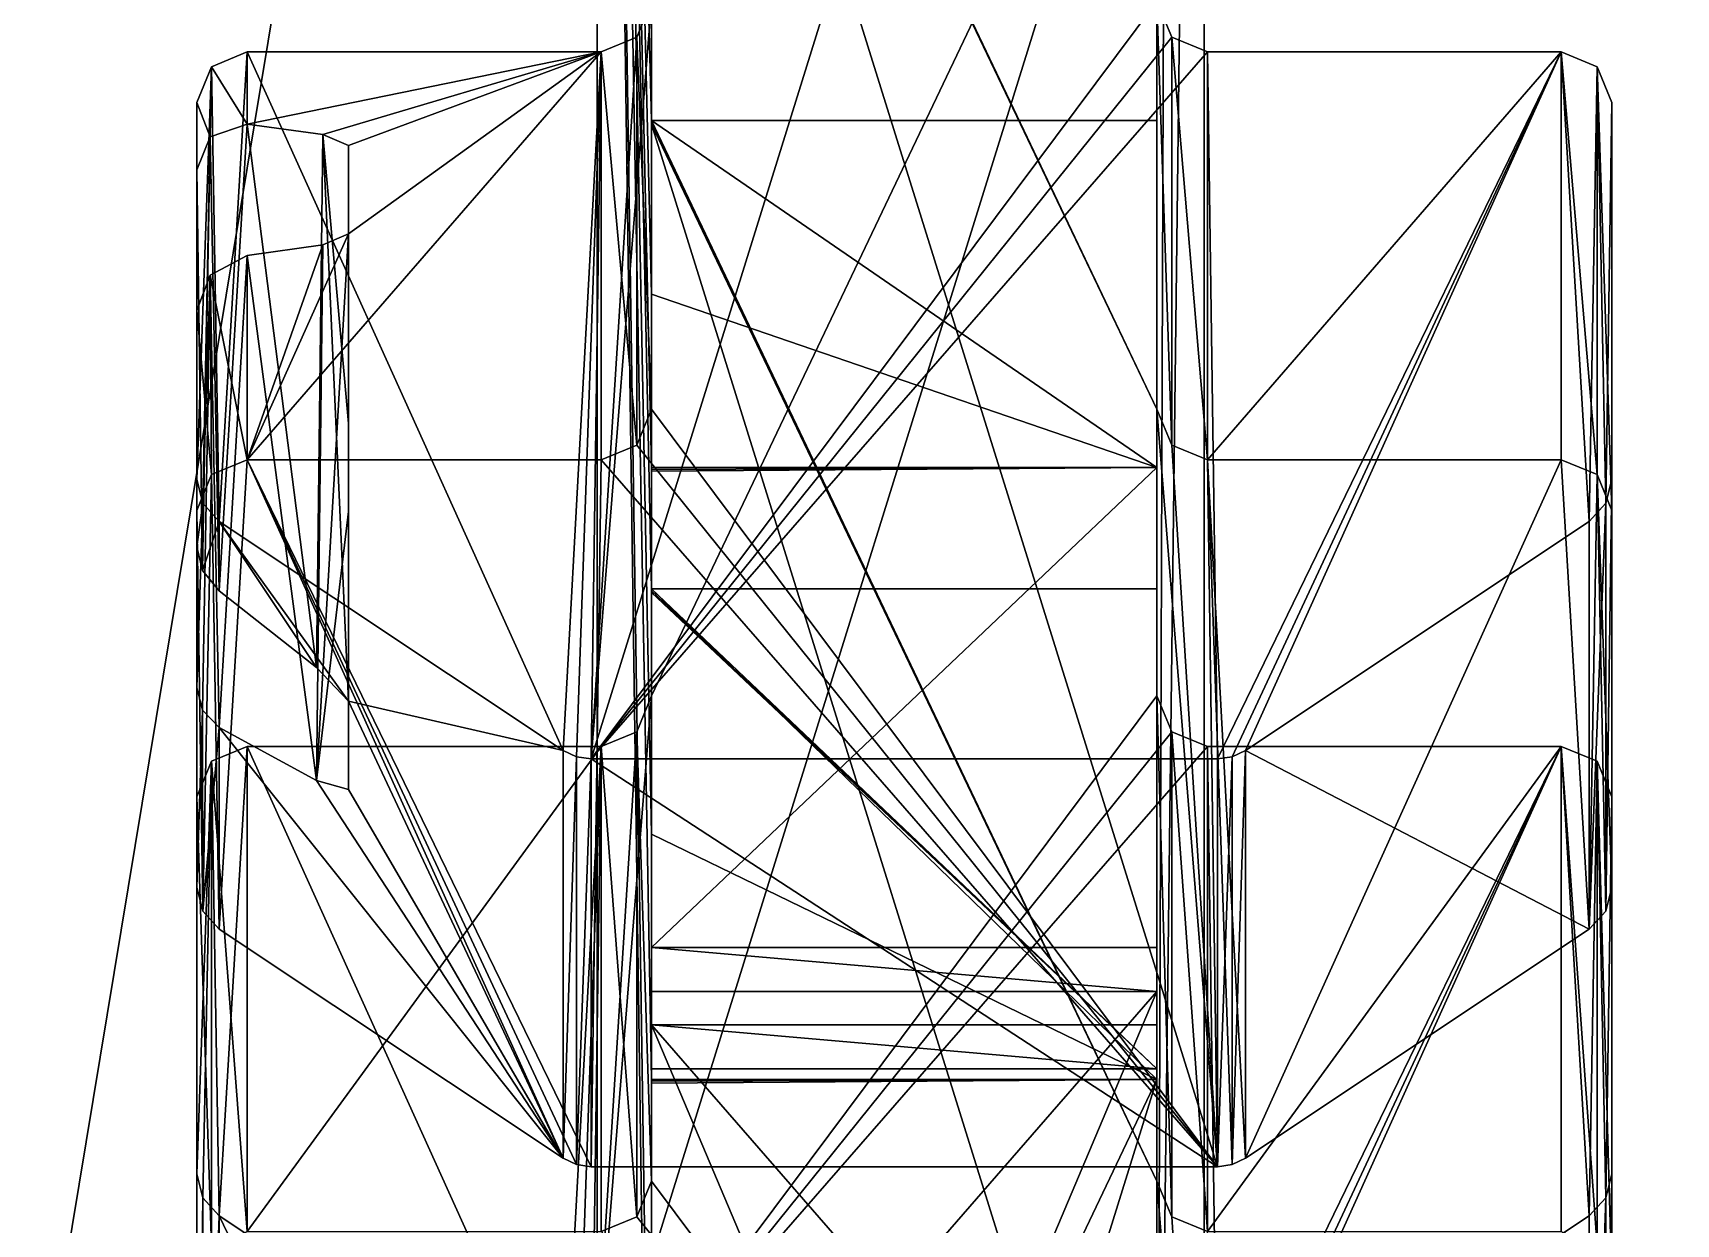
# Model space of a CAD drawing. Header units: millimetres. Extents: x -228 to 228, y -204 to 237.
# Drawn here: x -18.45 to -11.95, y 221.57 to 226.28 of the extents above; entities that cross this region are included whole.
import ezdxf

# ---------------------------------------------------------------- set-up
doc = ezdxf.new("R2010")
doc.units = ezdxf.units.MM
doc.header["$LTSCALE"] = 127.314815
for name, color, linetype in [('8041', 7, 'CONTINUOUS'), ('8042', 7, 'CONTINUOUS'), ('8043', 7, 'CONTINUOUS'), ('8044', 7, 'CONTINUOUS'), ('8045', 7, 'CONTINUOUS'), ('8046', 7, 'CONTINUOUS'), ('8047', 7, 'CONTINUOUS'), ('8048', 7, 'CONTINUOUS'), ('8049', 7, 'CONTINUOUS'), ('8050', 7, 'CONTINUOUS'), ('8051', 7, 'CONTINUOUS'), ('8052', 7, 'CONTINUOUS'), ('8053', 7, 'CONTINUOUS'), ('8054', 7, 'CONTINUOUS'), ('8055', 7, 'CONTINUOUS'), ('8056', 7, 'CONTINUOUS'), ('8057', 7, 'CONTINUOUS'), ('8058', 7, 'CONTINUOUS'), ('8059', 7, 'CONTINUOUS'), ('8060', 7, 'CONTINUOUS'), ('8063', 7, 'CONTINUOUS'), ('8087', 7, 'CONTINUOUS'), ('8091', 7, 'CONTINUOUS'), ('8098', 7, 'CONTINUOUS'), ('8099', 7, 'CONTINUOUS'), ('8100', 7, 'CONTINUOUS'), ('8101', 7, 'CONTINUOUS'), ('8104', 7, 'CONTINUOUS'), ('8105', 7, 'CONTINUOUS'), ('8118', 7, 'CONTINUOUS'), ('8119', 7, 'CONTINUOUS'), ('8120', 7, 'CONTINUOUS'), ('8129', 7, 'CONTINUOUS'), ('8130', 7, 'CONTINUOUS'), ('8133', 7, 'CONTINUOUS')]:
    doc.layers.add(name, color=color, linetype=linetype)

msp = doc.modelspace()

# ---------------------------------------------------------------- linework, layer by layer
at = {"layer": '8041', "color": 5, "linetype": 'Continuous'}
for points in [[(-13.8135, 234.3004, 262), (0, 234.7688, 262), (-13.8135, 203.6286, 964.5), (-13.8135, 234.3004, 262)], [(-13.8135, 203.6286, 964.5), (0, 234.7688, 262), (0, 204.097, 964.5), (-13.8135, 203.6286, 964.5)], [(-16.2159, 234.123, 262), (-21.3685, 202.9743, 964.5), (-25.6981, 233.1431, 262), (-16.2159, 234.123, 262)], [(-16.2159, 203.4512, 964.5), (-21.3685, 202.9743, 964.5), (-16.2159, 234.123, 262), (-16.2159, 203.4512, 964.5)]]:
    msp.add_3dface(points, dxfattribs=at)
at = {"layer": '8042', "color": 5, "linetype": 'Continuous'}
for points in [[(-14, 227.8552, 401.3209), (-14, 234.1007, 262), (-14, 225.9359, 445.279), (-14, 227.8552, 401.3209)], [(-14, 234.1007, 262), (-14, 218.9839, 608.2308), (-14, 225.9359, 445.279), (-14, 234.1007, 262)], [(-14, 224.7926, 375.1624), (-14, 226.4065, 338.1976), (-14, 228.9893, 375.3456), (-14, 224.7926, 375.1624)], [(-14, 223.6585, 401.1376), (-14, 227.8552, 401.3209), (-14, 225.9359, 445.279), (-14, 223.6585, 401.1376)], [(-14, 221.7392, 445.0958), (-14, 223.6585, 401.1376), (-14, 225.9359, 445.279), (-14, 221.7392, 445.0958)], [(-14, 224.5619, 476.749), (-14, 225.9359, 445.279), (-14, 218.9839, 608.2308), (-14, 224.5619, 476.749)], [(-14, 224.0821, 487.7385), (-14, 224.5619, 476.749), (-14, 218.9839, 608.2308), (-14, 224.0821, 487.7385)], [(-14, 222.663, 476.6661), (-14, 224.5619, 476.749), (-14, 224.0821, 487.7385), (-14, 222.663, 476.6661)], [(-14, 222.141, 532.1962), (-14, 224.0821, 487.7385), (-14, 218.9839, 608.2308), (-14, 222.141, 532.1962)], [(-14, 222.4885, 480.6623), (-14, 222.663, 476.6661), (-14, 224.0821, 487.7385), (-14, 222.4885, 480.6623)], [(-14, 222.3577, 483.6594), (-14, 222.4885, 480.6623), (-14, 224.0821, 487.7385), (-14, 222.3577, 483.6594)], [(-14, 222.1832, 487.6556), (-14, 222.3577, 483.6594), (-14, 224.0821, 487.7385), (-14, 222.1832, 487.6556)], [(-14, 220.1907, 480.562), (-14, 222.4885, 480.6623), (-14, 222.3577, 483.6594), (-14, 220.1907, 480.562)], [(-14, 220.0599, 483.5591), (-14, 220.1907, 480.562), (-14, 222.3577, 483.6594), (-14, 220.0599, 483.5591)], [(-14, 217.9443, 532.013), (-14, 222.141, 532.1962), (-14, 219.7027, 588.043), (-14, 217.9443, 532.013)], [(-14, 219.7027, 588.043), (-14, 222.141, 532.1962), (-14, 218.9839, 608.2308), (-14, 219.7027, 588.043)]]:
    msp.add_3dface(points, dxfattribs=at)
at = {"layer": '8043', "color": 5, "linetype": 'Continuous'}
for points in [[(-16, 230.5887, 338.3802), (-16, 226.4065, 338.1976), (-16, 224.7926, 375.1624), (-16, 230.5887, 338.3802)], [(-16, 228.9747, 375.345), (-16, 230.5887, 338.3802), (-16, 224.7926, 375.1624), (-16, 228.9747, 375.345)], [(-16, 223.6585, 401.1376), (-16, 221.7392, 445.0958), (-16, 227.8406, 401.3202), (-16, 223.6585, 401.1376)], [(-16, 227.8406, 401.3202), (-16, 221.7392, 445.0958), (-16, 225.9214, 445.2784), (-16, 227.8406, 401.3202)], [(-16, 222.663, 476.6661), (-16, 222.4885, 480.6623), (-16, 224.5474, 476.7484), (-16, 222.663, 476.6661)], [(-16, 224.5474, 476.7484), (-16, 222.4885, 480.6623), (-16, 222.3577, 483.6594), (-16, 224.5474, 476.7484)], [(-16, 224.0676, 487.7379), (-16, 224.5474, 476.7484), (-16, 222.1832, 487.6556), (-16, 224.0676, 487.7379)], [(-16, 222.1832, 487.6556), (-16, 224.5474, 476.7484), (-16, 222.3577, 483.6594), (-16, 222.1832, 487.6556)], [(-16, 220.1907, 480.562), (-16, 220.0599, 483.5591), (-16, 222.4885, 480.6623), (-16, 220.1907, 480.562)], [(-16, 222.4885, 480.6623), (-16, 220.0599, 483.5591), (-16, 222.3577, 483.6594), (-16, 222.4885, 480.6623)], [(-16, 217.9443, 532.013), (-16, 215.506, 587.8598), (-16, 222.1265, 532.1956), (-16, 217.9443, 532.013)], [(-16, 222.1265, 532.1956), (-16, 215.506, 587.8598), (-16, 219.6882, 588.0423), (-16, 222.1265, 532.1956)]]:
    msp.add_3dface(points, dxfattribs=at)
at = {"layer": '8044', "color": 5, "linetype": 'Continuous'}
for points in [[(-12.4, 224.5927, 375.1537), (-12.4, 226.2067, 338.1889), (-13.8, 224.5927, 375.1537), (-12.4, 224.5927, 375.1537)], [(-13.8, 224.5927, 375.1537), (-12.4, 226.2067, 338.1889), (-13.8, 226.2067, 338.1889), (-13.8, 224.5927, 375.1537)], [(-12.4, 221.5394, 445.087), (-12.4, 223.4586, 401.1289), (-13.8, 221.5394, 445.087), (-12.4, 221.5394, 445.087)], [(-13.8, 221.5394, 445.087), (-12.4, 223.4586, 401.1289), (-13.8, 223.4586, 401.1289), (-13.8, 221.5394, 445.087)]]:
    msp.add_3dface(points, dxfattribs=at)
at = {"layer": '8045', "color": 5, "linetype": 'Continuous'}
for points in [[(-12.2, 224.5153, 338.115), (-12.2, 226.0069, 338.1802), (-12.2, 224.3929, 375.1449), (-12.2, 224.5153, 338.115)], [(-12.2, 224.5153, 338.115), (-12.2, 224.3929, 375.1449), (-12.2, 222.9014, 375.0798), (-12.2, 224.5153, 338.115)], [(-12.2, 221.3396, 445.0783), (-12.2, 221.7673, 401.0551), (-12.2, 223.2588, 401.1202), (-12.2, 221.3396, 445.0783)], [(-12.2, 221.3396, 445.0783), (-12.2, 219.848, 445.0132), (-12.2, 221.7673, 401.0551), (-12.2, 221.3396, 445.0783)]]:
    msp.add_3dface(points, dxfattribs=at)
at = {"layer": '8046', "color": 5, "linetype": 'Continuous'}
for points in [[(-16.2394, 223.4093, 338.0667), (-13.7606, 223.4093, 338.0667), (-13.7606, 221.7954, 375.0315), (-16.2394, 223.4093, 338.0667)], [(-16.2394, 221.7954, 375.0315), (-16.2394, 223.4093, 338.0667), (-13.7606, 221.7954, 375.0315), (-16.2394, 221.7954, 375.0315)]]:
    msp.add_3dface(points, dxfattribs=at)
at = {"layer": '8047', "color": 5, "linetype": 'Continuous'}
for points in [[(-17.8, 226.0069, 338.1802), (-17.8, 224.5153, 338.115), (-17.8, 224.2481, 344.2343), (-17.8, 226.0069, 338.1802)], [(-17.8, 225.7397, 344.2995), (-17.8, 226.0069, 338.1802), (-17.8, 224.2481, 344.2343), (-17.8, 225.7397, 344.2995)], [(-17.8, 222.9014, 375.0798), (-17.8, 224.3929, 375.1449), (-17.8, 225.1835, 357.0371), (-17.8, 222.9014, 375.0798)], [(-17.8, 222.9014, 375.0798), (-17.8, 225.1835, 357.0371), (-17.8, 223.692, 356.9719), (-17.8, 222.9014, 375.0798)], [(-17.8, 219.848, 445.0132), (-17.8, 221.3396, 445.0783), (-17.8, 223.2588, 401.1202), (-17.8, 219.848, 445.0132)], [(-17.8, 219.848, 445.0132), (-17.8, 223.2588, 401.1202), (-17.8, 221.7673, 401.0551), (-17.8, 219.848, 445.0132)]]:
    msp.add_3dface(points, dxfattribs=at)
at = {"layer": '8048', "color": 5, "linetype": 'Continuous'}
for points in [[(-16.2, 226.2067, 338.1889), (-17.6, 226.2067, 338.1889), (-17.6, 225.9214, 344.7231), (-16.2, 226.2067, 338.1889)], [(-16.2, 224.5927, 375.1537), (-16.2, 226.2067, 338.1889), (-17.6, 224.5927, 375.1537), (-16.2, 224.5927, 375.1537)], [(-17.6, 224.5927, 375.1537), (-16.2, 226.2067, 338.1889), (-17.2, 225.4869, 354.6732), (-17.6, 224.5927, 375.1537)], [(-17.301, 225.8795, 345.6817), (-16.2, 226.2067, 338.1889), (-17.6, 225.9214, 344.7231), (-17.301, 225.8795, 345.6817)], [(-17.2, 225.8359, 346.6808), (-16.2, 226.2067, 338.1889), (-17.301, 225.8795, 345.6817), (-17.2, 225.8359, 346.6808)], [(-17.2, 225.4869, 354.6732), (-16.2, 226.2067, 338.1889), (-17.2, 225.8359, 346.6808), (-17.2, 225.4869, 354.6732)], [(-17.301, 225.4433, 355.6722), (-17.6, 224.5927, 375.1537), (-17.2, 225.4869, 354.6732), (-17.301, 225.4433, 355.6722)], [(-17.6, 225.4015, 356.6309), (-17.6, 224.5927, 375.1537), (-17.301, 225.4433, 355.6722), (-17.6, 225.4015, 356.6309)], [(-16.2, 223.4586, 401.1289), (-17.6, 223.4586, 401.1289), (-17.6, 221.5394, 445.087), (-16.2, 223.4586, 401.1289)], [(-16.2, 221.5394, 445.087), (-16.2, 223.4586, 401.1289), (-17.6, 221.5394, 445.087), (-16.2, 221.5394, 445.087)]]:
    msp.add_3dface(points, dxfattribs=at)
at = {"layer": '8049', "color": 5, "linetype": 'Continuous'}
for points in [[(-12.2891, 222.7351, 375.0726), (-13.6496, 223.4429, 338.0682), (-12.2891, 224.3491, 338.1078), (-12.2891, 222.7351, 375.0726)], [(-13.6496, 221.829, 375.033), (-13.6496, 223.4429, 338.0682), (-12.2891, 222.7351, 375.0726), (-13.6496, 221.829, 375.033)], [(-12.2891, 219.6818, 445.0059), (-13.6496, 220.6949, 401.0082), (-12.2891, 221.601, 401.0478), (-12.2891, 219.6818, 445.0059)]]:
    msp.add_3dface(points, dxfattribs=at)
at = {"layer": '8050', "color": 5, "linetype": 'Continuous'}
for points in [[(-17.7109, 224.0743, 344.3999), (-17.7109, 224.3491, 338.1078), (-17.3261, 223.7706, 345.4739), (-17.7109, 224.0743, 344.3999)], [(-17.3261, 223.7706, 345.4739), (-17.7109, 224.3491, 338.1078), (-17.2, 223.638, 346.5848), (-17.3261, 223.7706, 345.4739)], [(-17.2, 223.638, 346.5848), (-17.7109, 224.3491, 338.1078), (-16.3504, 223.4429, 338.0682), (-17.2, 223.638, 346.5848)], [(-17.2, 223.289, 354.5772), (-17.2, 223.638, 346.5848), (-16.3504, 221.829, 375.033), (-17.2, 223.289, 354.5772)], [(-16.3504, 221.829, 375.033), (-17.2, 223.638, 346.5848), (-16.3504, 223.4429, 338.0682), (-16.3504, 221.829, 375.033)], [(-17.7109, 223.5333, 356.7919), (-17.3261, 223.3243, 355.6955), (-16.3504, 221.829, 375.033), (-17.7109, 223.5333, 356.7919)], [(-17.7109, 222.7351, 375.0726), (-17.7109, 223.5333, 356.7919), (-16.3504, 221.829, 375.033), (-17.7109, 222.7351, 375.0726)], [(-17.3261, 223.3243, 355.6955), (-17.2, 223.289, 354.5772), (-16.3504, 221.829, 375.033), (-17.3261, 223.3243, 355.6955)], [(-17.7109, 219.6818, 445.0059), (-17.7109, 221.601, 401.0478), (-16.3504, 218.7756, 444.9664), (-17.7109, 219.6818, 445.0059)], [(-16.3504, 218.7756, 444.9664), (-17.7109, 221.601, 401.0478), (-16.3504, 220.6949, 401.0082), (-16.3504, 218.7756, 444.9664)]]:
    msp.add_3dface(points, dxfattribs=at)
at = {"layer": '8051', "color": 5, "linetype": 'Continuous'}
for points in [[(-13.8135, 234.3004, 262), (-13.8135, 203.6286, 964.5), (-14, 218.9839, 608.2308), (-13.8135, 234.3004, 262)], [(-13.9461, 234.2374, 262), (-13.8135, 234.3004, 262), (-14, 218.9839, 608.2308), (-13.9461, 234.2374, 262)], [(-14, 234.1007, 262), (-13.9461, 234.2374, 262), (-14, 218.9839, 608.2308), (-14, 234.1007, 262)]]:
    msp.add_3dface(points, dxfattribs=at)
at = {"layer": '8052', "color": 5, "linetype": 'Continuous'}
for points in [[(-16.0005, 225.9359, 445.279), (-16.2159, 234.123, 262), (-16.0005, 227.8552, 401.3209), (-16.0005, 225.9359, 445.279)], [(-16.2159, 203.4512, 964.5), (-16.2159, 234.123, 262), (-16.0005, 218.8216, 608.2238), (-16.2159, 203.4512, 964.5)], [(-16.0005, 219.7027, 588.043), (-16.0005, 218.8216, 608.2238), (-16.2159, 234.123, 262), (-16.0005, 219.7027, 588.043)], [(-16.0005, 222.141, 532.1962), (-16.0005, 219.7027, 588.043), (-16.2159, 234.123, 262), (-16.0005, 222.141, 532.1962)], [(-16.0005, 223.1115, 509.9674), (-16.0005, 222.141, 532.1962), (-16.2159, 234.123, 262), (-16.0005, 223.1115, 509.9674)], [(-16.0005, 224.0821, 487.7385), (-16.0005, 223.1115, 509.9674), (-16.2159, 234.123, 262), (-16.0005, 224.0821, 487.7385)], [(-16.0005, 224.5619, 476.749), (-16.0005, 224.0821, 487.7385), (-16.2159, 234.123, 262), (-16.0005, 224.5619, 476.749)], [(-16.0005, 225.2489, 461.014), (-16.0005, 224.5619, 476.749), (-16.2159, 234.123, 262), (-16.0005, 225.2489, 461.014)], [(-16.0005, 225.9359, 445.279), (-16.0005, 225.2489, 461.014), (-16.2159, 234.123, 262), (-16.0005, 225.9359, 445.279)], [(-16.0001, 227.8479, 401.3206), (-16.0005, 225.9359, 445.279), (-16.0005, 227.8552, 401.3209), (-16.0001, 227.8479, 401.3206)], [(-16.0001, 225.9287, 445.2787), (-16.0005, 225.9359, 445.279), (-16.0001, 227.8479, 401.3206), (-16.0001, 225.9287, 445.2787)], [(-16, 227.8406, 401.3202), (-16.0001, 225.9287, 445.2787), (-16.0001, 227.8479, 401.3206), (-16, 227.8406, 401.3202)], [(-16, 227.8406, 401.3202), (-16, 225.9214, 445.2784), (-16.0001, 225.9287, 445.2787), (-16, 227.8406, 401.3202)], [(-16.0001, 224.5547, 476.7487), (-16.0005, 224.0821, 487.7385), (-16.0005, 224.5619, 476.749), (-16.0001, 224.5547, 476.7487)], [(-16.0001, 224.0748, 487.7382), (-16.0005, 224.0821, 487.7385), (-16.0001, 224.5547, 476.7487), (-16.0001, 224.0748, 487.7382)], [(-16, 224.5474, 476.7484), (-16.0001, 224.0748, 487.7382), (-16.0001, 224.5547, 476.7487), (-16, 224.5474, 476.7484)], [(-16, 224.5474, 476.7484), (-16, 224.0676, 487.7379), (-16.0001, 224.0748, 487.7382), (-16, 224.5474, 476.7484)], [(-16.0001, 222.1338, 532.1959), (-16.0005, 219.7027, 588.043), (-16.0005, 222.141, 532.1962), (-16.0001, 222.1338, 532.1959)], [(-16.0001, 219.6955, 588.0427), (-16.0005, 219.7027, 588.043), (-16.0001, 222.1338, 532.1959), (-16.0001, 219.6955, 588.0427)], [(-16, 222.1265, 532.1956), (-16.0001, 219.6955, 588.0427), (-16.0001, 222.1338, 532.1959), (-16, 222.1265, 532.1956)], [(-16, 222.1265, 532.1956), (-16, 219.6882, 588.0423), (-16.0001, 219.6955, 588.0427), (-16, 222.1265, 532.1956)]]:
    msp.add_3dface(points, dxfattribs=at)
at = {"layer": '8053', "color": 5, "linetype": 'Continuous'}
for points in [[(-12.4, 226.2067, 338.1889), (-12.4, 224.5927, 375.1537), (-12.2586, 224.5342, 375.1511), (-12.4, 226.2067, 338.1889)], [(-12.2586, 226.1481, 338.1863), (-12.4, 226.2067, 338.1889), (-12.2586, 224.5342, 375.1511), (-12.2586, 226.1481, 338.1863)], [(-12.2, 226.0069, 338.1802), (-12.2586, 226.1481, 338.1863), (-12.2, 224.3929, 375.1449), (-12.2, 226.0069, 338.1802)], [(-12.2586, 226.1481, 338.1863), (-12.2586, 224.5342, 375.1511), (-12.2, 224.3929, 375.1449), (-12.2586, 226.1481, 338.1863)], [(-12.4, 223.4586, 401.1289), (-12.4, 221.5394, 445.087), (-12.2586, 221.4809, 445.0845), (-12.4, 223.4586, 401.1289)], [(-12.4, 223.4586, 401.1289), (-12.2586, 221.4809, 445.0845), (-12.2586, 223.4001, 401.1264), (-12.4, 223.4586, 401.1289)], [(-12.2586, 221.4809, 445.0845), (-12.2, 221.3396, 445.0783), (-12.2586, 223.4001, 401.1264), (-12.2586, 221.4809, 445.0845)], [(-12.2, 221.3396, 445.0783), (-12.2, 223.2588, 401.1202), (-12.2586, 223.4001, 401.1264), (-12.2, 221.3396, 445.0783)]]:
    msp.add_3dface(points, dxfattribs=at)
at = {"layer": '8054', "color": 5, "linetype": 'Continuous'}
for points in [[(-17.6, 225.9214, 344.7231), (-17.6, 226.2067, 338.1889), (-17.7414, 226.1481, 338.1863), (-17.6, 225.9214, 344.7231)], [(-17.7414, 226.1481, 338.1863), (-17.8, 226.0069, 338.1802), (-17.7465, 225.8712, 344.4072), (-17.7414, 226.1481, 338.1863)], [(-17.6, 225.9214, 344.7231), (-17.7414, 226.1481, 338.1863), (-17.7465, 225.8712, 344.4072), (-17.6, 225.9214, 344.7231)], [(-17.8, 226.0069, 338.1802), (-17.8, 225.7397, 344.2995), (-17.7465, 225.8712, 344.4072), (-17.8, 226.0069, 338.1802)], [(-17.6, 224.5927, 375.1537), (-17.6, 225.4015, 356.6309), (-17.7465, 225.324, 356.9412), (-17.6, 224.5927, 375.1537)], [(-17.8, 225.1835, 357.0371), (-17.7414, 224.5342, 375.1511), (-17.7465, 225.324, 356.9412), (-17.8, 225.1835, 357.0371)], [(-17.7414, 224.5342, 375.1511), (-17.6, 224.5927, 375.1537), (-17.7465, 225.324, 356.9412), (-17.7414, 224.5342, 375.1511)], [(-17.8, 224.3929, 375.1449), (-17.7414, 224.5342, 375.1511), (-17.8, 225.1835, 357.0371), (-17.8, 224.3929, 375.1449)], [(-17.6, 221.5394, 445.087), (-17.6, 223.4586, 401.1289), (-17.7414, 223.4001, 401.1264), (-17.6, 221.5394, 445.087)], [(-17.7414, 221.4809, 445.0845), (-17.7414, 223.4001, 401.1264), (-17.8, 223.2588, 401.1202), (-17.7414, 221.4809, 445.0845)], [(-17.7414, 221.4809, 445.0845), (-17.6, 221.5394, 445.087), (-17.7414, 223.4001, 401.1264), (-17.7414, 221.4809, 445.0845)], [(-17.8, 221.3396, 445.0783), (-17.7414, 221.4809, 445.0845), (-17.8, 223.2588, 401.1202), (-17.8, 221.3396, 445.0783)]]:
    msp.add_3dface(points, dxfattribs=at)
at = {"layer": '8055', "color": 5, "linetype": 'Continuous'}
for points in [[(-17.8, 224.5153, 338.115), (-17.7763, 224.421, 338.1109), (-17.8, 224.2481, 344.2343), (-17.8, 224.5153, 338.115)], [(-17.7763, 224.421, 338.1109), (-17.7778, 224.1548, 344.2719), (-17.8, 224.2481, 344.2343), (-17.7763, 224.421, 338.1109)], [(-17.7763, 224.421, 338.1109), (-17.7109, 224.3491, 338.1078), (-17.7778, 224.1548, 344.2719), (-17.7763, 224.421, 338.1109)], [(-17.7109, 224.3491, 338.1078), (-17.7109, 224.0743, 344.3999), (-17.7778, 224.1548, 344.2719), (-17.7109, 224.3491, 338.1078)], [(-17.8, 222.9014, 375.0798), (-17.8, 223.692, 356.9719), (-17.7776, 223.6019, 356.9259), (-17.8, 222.9014, 375.0798)], [(-17.7763, 222.8071, 375.0757), (-17.8, 222.9014, 375.0798), (-17.7776, 223.6019, 356.9259), (-17.7763, 222.8071, 375.0757)], [(-17.7109, 223.5333, 356.7919), (-17.7763, 222.8071, 375.0757), (-17.7776, 223.6019, 356.9259), (-17.7109, 223.5333, 356.7919)], [(-17.7109, 223.5333, 356.7919), (-17.7109, 222.7351, 375.0726), (-17.7763, 222.8071, 375.0757), (-17.7109, 223.5333, 356.7919)], [(-17.8, 219.848, 445.0132), (-17.8, 221.7673, 401.0551), (-17.7763, 221.673, 401.051), (-17.8, 219.848, 445.0132)], [(-17.7763, 219.7538, 445.0091), (-17.8, 219.848, 445.0132), (-17.7763, 221.673, 401.051), (-17.7763, 219.7538, 445.0091)], [(-17.7109, 221.601, 401.0478), (-17.7763, 219.7538, 445.0091), (-17.7763, 221.673, 401.051), (-17.7109, 221.601, 401.0478)], [(-17.7109, 221.601, 401.0478), (-17.7109, 219.6818, 445.0059), (-17.7763, 219.7538, 445.0091), (-17.7109, 221.601, 401.0478)]]:
    msp.add_3dface(points, dxfattribs=at)
at = {"layer": '8056', "color": 5, "linetype": 'Continuous'}
for points in [[(-12.2237, 224.421, 338.1109), (-12.2, 224.5153, 338.115), (-12.2237, 222.8071, 375.0757), (-12.2237, 224.421, 338.1109)], [(-12.2, 224.5153, 338.115), (-12.2, 222.9014, 375.0798), (-12.2237, 222.8071, 375.0757), (-12.2, 224.5153, 338.115)], [(-12.2891, 222.7351, 375.0726), (-12.2891, 224.3491, 338.1078), (-12.2237, 224.421, 338.1109), (-12.2891, 222.7351, 375.0726)], [(-12.2891, 222.7351, 375.0726), (-12.2237, 224.421, 338.1109), (-12.2237, 222.8071, 375.0757), (-12.2891, 222.7351, 375.0726)], [(-12.2, 219.848, 445.0132), (-12.2237, 219.7538, 445.0091), (-12.2, 221.7673, 401.0551), (-12.2, 219.848, 445.0132)], [(-12.2237, 219.7538, 445.0091), (-12.2237, 221.673, 401.051), (-12.2, 221.7673, 401.0551), (-12.2237, 219.7538, 445.0091)], [(-12.2891, 219.6818, 445.0059), (-12.2891, 221.601, 401.0478), (-12.2237, 221.673, 401.051), (-12.2891, 219.6818, 445.0059)], [(-12.2237, 219.7538, 445.0091), (-12.2891, 219.6818, 445.0059), (-12.2237, 221.673, 401.051), (-12.2237, 219.7538, 445.0091)]]:
    msp.add_3dface(points, dxfattribs=at)
at = {"layer": '8057', "color": 5, "linetype": 'Continuous'}
for points in [[(-13.7606, 221.7954, 375.0315), (-13.7606, 223.4093, 338.0667), (-13.7026, 223.4179, 338.0671), (-13.7606, 221.7954, 375.0315)], [(-13.7606, 221.7954, 375.0315), (-13.7026, 223.4179, 338.0671), (-13.7026, 221.804, 375.0319), (-13.7606, 221.7954, 375.0315)], [(-13.6496, 223.4429, 338.0682), (-13.6496, 221.829, 375.033), (-13.7026, 221.804, 375.0319), (-13.6496, 223.4429, 338.0682)], [(-13.7026, 223.4179, 338.0671), (-13.6496, 223.4429, 338.0682), (-13.7026, 221.804, 375.0319), (-13.7026, 223.4179, 338.0671)]]:
    msp.add_3dface(points, dxfattribs=at)
at = {"layer": '8058', "color": 5, "linetype": 'Continuous'}
for points in [[(-16.3504, 221.829, 375.033), (-16.3504, 223.4429, 338.0682), (-16.2974, 223.4179, 338.0671), (-16.3504, 221.829, 375.033)], [(-16.3504, 221.829, 375.033), (-16.2974, 223.4179, 338.0671), (-16.2974, 221.804, 375.0319), (-16.3504, 221.829, 375.033)], [(-16.2974, 223.4179, 338.0671), (-16.2394, 223.4093, 338.0667), (-16.2974, 221.804, 375.0319), (-16.2974, 223.4179, 338.0671)], [(-16.2394, 223.4093, 338.0667), (-16.2394, 221.7954, 375.0315), (-16.2974, 221.804, 375.0319), (-16.2394, 223.4093, 338.0667)]]:
    msp.add_3dface(points, dxfattribs=at)
at = {"layer": '8059', "color": 5, "linetype": 'Continuous'}
for points in [[(-16, 224.7926, 375.1624), (-16, 226.4065, 338.1976), (-16.0586, 226.2652, 338.1914), (-16, 224.7926, 375.1624)], [(-16.2, 226.2067, 338.1889), (-16.0586, 224.6513, 375.1562), (-16.0586, 226.2652, 338.1914), (-16.2, 226.2067, 338.1889)], [(-16.0586, 224.6513, 375.1562), (-16, 224.7926, 375.1624), (-16.0586, 226.2652, 338.1914), (-16.0586, 224.6513, 375.1562)], [(-16.2, 226.2067, 338.1889), (-16.2, 224.5927, 375.1537), (-16.0586, 224.6513, 375.1562), (-16.2, 226.2067, 338.1889)], [(-16, 221.7392, 445.0958), (-16, 223.6585, 401.1376), (-16.0586, 223.5172, 401.1315), (-16, 221.7392, 445.0958)], [(-16.2, 223.4586, 401.1289), (-16.0586, 221.5979, 445.0896), (-16.0586, 223.5172, 401.1315), (-16.2, 223.4586, 401.1289)], [(-16.0586, 221.5979, 445.0896), (-16, 221.7392, 445.0958), (-16.0586, 223.5172, 401.1315), (-16.0586, 221.5979, 445.0896)], [(-16.2, 223.4586, 401.1289), (-16.2, 221.5394, 445.087), (-16.0586, 221.5979, 445.0896), (-16.2, 223.4586, 401.1289)]]:
    msp.add_3dface(points, dxfattribs=at)
at = {"layer": '8060', "color": 5, "linetype": 'Continuous'}
for points in [[(-14, 224.7926, 375.1624), (-13.9414, 224.6513, 375.1562), (-14, 226.4065, 338.1976), (-14, 224.7926, 375.1624)], [(-14, 226.4065, 338.1976), (-13.9414, 224.6513, 375.1562), (-13.9414, 226.2652, 338.1914), (-14, 226.4065, 338.1976)], [(-13.8, 224.5927, 375.1537), (-13.8, 226.2067, 338.1889), (-13.9414, 226.2652, 338.1914), (-13.8, 224.5927, 375.1537)], [(-13.9414, 224.6513, 375.1562), (-13.8, 224.5927, 375.1537), (-13.9414, 226.2652, 338.1914), (-13.9414, 224.6513, 375.1562)], [(-14, 221.7392, 445.0958), (-13.9414, 221.5979, 445.0896), (-14, 223.6585, 401.1376), (-14, 221.7392, 445.0958)], [(-14, 223.6585, 401.1376), (-13.9414, 221.5979, 445.0896), (-13.9414, 223.5172, 401.1315), (-14, 223.6585, 401.1376)], [(-13.8, 221.5394, 445.087), (-13.8, 223.4586, 401.1289), (-13.9414, 223.5172, 401.1315), (-13.8, 221.5394, 445.087)], [(-13.9414, 221.5979, 445.0896), (-13.8, 221.5394, 445.087), (-13.9414, 223.5172, 401.1315), (-13.9414, 221.5979, 445.0896)]]:
    msp.add_3dface(points, dxfattribs=at)
at = {"layer": '8063', "color": 5, "linetype": 'Continuous'}
for points in [[(0, 236.7707, 262), (-35.3859, 233.7075, 262), (0, 206.0989, 964.5), (0, 236.7707, 262)], [(-35.3859, 233.7075, 262), (-31.0339, 218.8743, 618.0253), (0, 206.0989, 964.5), (-35.3859, 233.7075, 262)]]:
    msp.add_3dface(points, dxfattribs=at)
at = {"layer": '8087', "color": 5, "linetype": 'Continuous'}
for points in [[(-14, 225.9359, 445.279), (-14, 224.5619, 476.749), (-16.0005, 225.9359, 445.279), (-14, 225.9359, 445.279)], [(-14, 224.5619, 476.749), (-16.0005, 225.2489, 461.014), (-16.0005, 225.9359, 445.279), (-14, 224.5619, 476.749)], [(-14, 224.5619, 476.749), (-16.0005, 224.5619, 476.749), (-16.0005, 225.2489, 461.014), (-14, 224.5619, 476.749)], [(-14, 224.0821, 487.7385), (-14, 222.141, 532.1962), (-16.0005, 224.0821, 487.7385), (-14, 224.0821, 487.7385)], [(-14, 222.141, 532.1962), (-16.0005, 223.1115, 509.9674), (-16.0005, 224.0821, 487.7385), (-14, 222.141, 532.1962)], [(-14, 222.141, 532.1962), (-16.0005, 222.141, 532.1962), (-16.0005, 223.1115, 509.9674), (-14, 222.141, 532.1962)]]:
    msp.add_3dface(points, dxfattribs=at)
at = {"layer": '8091', "color": 5, "linetype": 'Continuous'}
for points in [[(-16.2394, 223.4093, 338.0667), (-16, 226.4065, 338.1976), (-14, 230.6032, 338.3808), (-16.2394, 223.4093, 338.0667)], [(-14, 226.4065, 338.1976), (-16.2394, 223.4093, 338.0667), (-14, 230.6032, 338.3808), (-14, 226.4065, 338.1976)], [(-16, 226.4065, 338.1976), (-16.2394, 223.4093, 338.0667), (-16.0586, 226.2652, 338.1914), (-16, 226.4065, 338.1976)], [(-16.2394, 223.4093, 338.0667), (-14, 226.4065, 338.1976), (-13.9414, 226.2652, 338.1914), (-16.2394, 223.4093, 338.0667)], [(-13.8, 226.2067, 338.1889), (-16.2394, 223.4093, 338.0667), (-13.9414, 226.2652, 338.1914), (-13.8, 226.2067, 338.1889)], [(-16.2394, 223.4093, 338.0667), (-16.2, 226.2067, 338.1889), (-16.0586, 226.2652, 338.1914), (-16.2394, 223.4093, 338.0667)], [(-17.6, 226.2067, 338.1889), (-17.7109, 224.3491, 338.1078), (-17.7414, 226.1481, 338.1863), (-17.6, 226.2067, 338.1889)], [(-17.7109, 224.3491, 338.1078), (-17.6, 226.2067, 338.1889), (-16.3504, 223.4429, 338.0682), (-17.7109, 224.3491, 338.1078)], [(-17.6, 226.2067, 338.1889), (-16.2, 226.2067, 338.1889), (-16.3504, 223.4429, 338.0682), (-17.6, 226.2067, 338.1889)], [(-16.3504, 223.4429, 338.0682), (-16.2, 226.2067, 338.1889), (-16.2974, 223.4179, 338.0671), (-16.3504, 223.4429, 338.0682)], [(-16.2, 226.2067, 338.1889), (-16.2394, 223.4093, 338.0667), (-16.2974, 223.4179, 338.0671), (-16.2, 226.2067, 338.1889)], [(-13.8, 226.2067, 338.1889), (-13.7606, 223.4093, 338.0667), (-16.2394, 223.4093, 338.0667), (-13.8, 226.2067, 338.1889)], [(-13.8, 226.2067, 338.1889), (-12.4, 226.2067, 338.1889), (-13.7606, 223.4093, 338.0667), (-13.8, 226.2067, 338.1889)], [(-13.7606, 223.4093, 338.0667), (-12.4, 226.2067, 338.1889), (-13.7026, 223.4179, 338.0671), (-13.7606, 223.4093, 338.0667)], [(-12.4, 226.2067, 338.1889), (-13.6496, 223.4429, 338.0682), (-13.7026, 223.4179, 338.0671), (-12.4, 226.2067, 338.1889)], [(-13.6496, 223.4429, 338.0682), (-12.4, 226.2067, 338.1889), (-12.2891, 224.3491, 338.1078), (-13.6496, 223.4429, 338.0682)], [(-12.2891, 224.3491, 338.1078), (-12.4, 226.2067, 338.1889), (-12.2586, 226.1481, 338.1863), (-12.2891, 224.3491, 338.1078)], [(-17.8, 226.0069, 338.1802), (-17.7414, 226.1481, 338.1863), (-17.8, 224.5153, 338.115), (-17.8, 226.0069, 338.1802)], [(-17.8, 224.5153, 338.115), (-17.7414, 226.1481, 338.1863), (-17.7763, 224.421, 338.1109), (-17.8, 224.5153, 338.115)], [(-17.7414, 226.1481, 338.1863), (-17.7109, 224.3491, 338.1078), (-17.7763, 224.421, 338.1109), (-17.7414, 226.1481, 338.1863)], [(-12.2237, 224.421, 338.1109), (-12.2891, 224.3491, 338.1078), (-12.2586, 226.1481, 338.1863), (-12.2237, 224.421, 338.1109)], [(-12.2, 226.0069, 338.1802), (-12.2237, 224.421, 338.1109), (-12.2586, 226.1481, 338.1863), (-12.2, 226.0069, 338.1802)], [(-12.2, 224.5153, 338.115), (-12.2237, 224.421, 338.1109), (-12.2, 226.0069, 338.1802), (-12.2, 224.5153, 338.115)]]:
    msp.add_3dface(points, dxfattribs=at)
at = {"layer": '8098', "color": 5, "linetype": 'Continuous'}
for points in [[(-14, 222.1832, 487.6556), (-14, 224.0821, 487.7385), (-16.0005, 224.0821, 487.7385), (-14, 222.1832, 487.6556)], [(-14, 222.1832, 487.6556), (-16.0005, 224.0821, 487.7385), (-16.0001, 224.0748, 487.7382), (-14, 222.1832, 487.6556)], [(-16, 224.0676, 487.7379), (-14, 222.1832, 487.6556), (-16.0001, 224.0748, 487.7382), (-16, 224.0676, 487.7379)], [(-16, 224.0676, 487.7379), (-16, 222.1832, 487.6556), (-14, 222.1832, 487.6556), (-16, 224.0676, 487.7379)]]:
    msp.add_3dface(points, dxfattribs=at)
at = {"layer": '8099', "color": 5, "linetype": 'Continuous'}
for points in [[(-16.2394, 214.9472, 531.8821), (-16, 217.9443, 532.013), (-14, 222.141, 532.1962), (-16.2394, 214.9472, 531.8821)], [(-14, 217.9443, 532.013), (-16.2394, 214.9472, 531.8821), (-14, 222.141, 532.1962), (-14, 217.9443, 532.013)], [(-14, 222.141, 532.1962), (-16.0001, 222.1338, 532.1959), (-16.0005, 222.141, 532.1962), (-14, 222.141, 532.1962)], [(-14, 222.141, 532.1962), (-16, 222.1265, 532.1956), (-16.0001, 222.1338, 532.1959), (-14, 222.141, 532.1962)], [(-16, 217.9443, 532.013), (-16, 222.1265, 532.1956), (-14, 222.141, 532.1962), (-16, 217.9443, 532.013)]]:
    msp.add_3dface(points, dxfattribs=at)
at = {"layer": '8100', "color": 5, "linetype": 'Continuous'}
for points in [[(-14, 221.7392, 445.0958), (-14, 225.9359, 445.279), (-16.0005, 225.9359, 445.279), (-14, 221.7392, 445.0958)], [(-14, 221.7392, 445.0958), (-16.0005, 225.9359, 445.279), (-16.0001, 225.9287, 445.2787), (-14, 221.7392, 445.0958)], [(-16, 225.9214, 445.2784), (-14, 221.7392, 445.0958), (-16.0001, 225.9287, 445.2787), (-16, 225.9214, 445.2784)], [(-16, 221.7392, 445.0958), (-13.7606, 218.7421, 444.9649), (-16, 225.9214, 445.2784), (-16, 221.7392, 445.0958)], [(-16, 225.9214, 445.2784), (-13.7606, 218.7421, 444.9649), (-14, 221.7392, 445.0958), (-16, 225.9214, 445.2784)], [(-13.7606, 218.7421, 444.9649), (-16, 221.7392, 445.0958), (-16.0586, 221.5979, 445.0896), (-13.7606, 218.7421, 444.9649)], [(-13.7606, 218.7421, 444.9649), (-13.9414, 221.5979, 445.0896), (-14, 221.7392, 445.0958), (-13.7606, 218.7421, 444.9649)], [(-16.2, 221.5394, 445.087), (-13.7606, 218.7421, 444.9649), (-16.0586, 221.5979, 445.0896), (-16.2, 221.5394, 445.087)], [(-13.7606, 218.7421, 444.9649), (-13.8, 221.5394, 445.087), (-13.9414, 221.5979, 445.0896), (-13.7606, 218.7421, 444.9649)]]:
    msp.add_3dface(points, dxfattribs=at)
at = {"layer": '8101', "color": 5, "linetype": 'Continuous'}
for points in [[(-14, 224.5619, 476.749), (-16.0001, 224.5547, 476.7487), (-16.0005, 224.5619, 476.749), (-14, 224.5619, 476.749)], [(-14, 224.5619, 476.749), (-16, 224.5474, 476.7484), (-16.0001, 224.5547, 476.7487), (-14, 224.5619, 476.749)], [(-16, 222.663, 476.6661), (-16, 224.5474, 476.7484), (-14, 224.5619, 476.749), (-16, 222.663, 476.6661)], [(-16, 222.663, 476.6661), (-14, 224.5619, 476.749), (-14, 222.663, 476.6661), (-16, 222.663, 476.6661)]]:
    msp.add_3dface(points, dxfattribs=at)
at = {"layer": '8104', "color": 5, "linetype": 'Continuous'}
for points in [[(-14, 224.7926, 375.1624), (-14, 228.9893, 375.3456), (-16.0005, 228.9893, 375.3456), (-14, 224.7926, 375.1624)], [(-14, 224.7926, 375.1624), (-16.0005, 228.9893, 375.3456), (-16.0001, 228.982, 375.3453), (-14, 224.7926, 375.1624)], [(-16, 228.9747, 375.345), (-14, 224.7926, 375.1624), (-16.0001, 228.982, 375.3453), (-16, 228.9747, 375.345)], [(-13.7606, 221.7954, 375.0315), (-16, 228.9747, 375.345), (-16, 224.7926, 375.1624), (-13.7606, 221.7954, 375.0315)], [(-16, 228.9747, 375.345), (-13.7606, 221.7954, 375.0315), (-14, 224.7926, 375.1624), (-16, 228.9747, 375.345)], [(-13.7606, 221.7954, 375.0315), (-16, 224.7926, 375.1624), (-16.0586, 224.6513, 375.1562), (-13.7606, 221.7954, 375.0315)], [(-13.7606, 221.7954, 375.0315), (-13.9414, 224.6513, 375.1562), (-14, 224.7926, 375.1624), (-13.7606, 221.7954, 375.0315)], [(-16.2, 224.5927, 375.1537), (-13.7606, 221.7954, 375.0315), (-16.0586, 224.6513, 375.1562), (-16.2, 224.5927, 375.1537)], [(-13.7606, 221.7954, 375.0315), (-13.8, 224.5927, 375.1537), (-13.9414, 224.6513, 375.1562), (-13.7606, 221.7954, 375.0315)], [(-17.7109, 222.7351, 375.0726), (-17.6, 224.5927, 375.1537), (-17.7414, 224.5342, 375.1511), (-17.7109, 222.7351, 375.0726)], [(-17.6, 224.5927, 375.1537), (-17.7109, 222.7351, 375.0726), (-16.3504, 221.829, 375.033), (-17.6, 224.5927, 375.1537)], [(-16.2394, 221.7954, 375.0315), (-16.2, 224.5927, 375.1537), (-17.6, 224.5927, 375.1537), (-16.2394, 221.7954, 375.0315)], [(-16.2394, 221.7954, 375.0315), (-17.6, 224.5927, 375.1537), (-16.2974, 221.804, 375.0319), (-16.2394, 221.7954, 375.0315)], [(-17.6, 224.5927, 375.1537), (-16.3504, 221.829, 375.033), (-16.2974, 221.804, 375.0319), (-17.6, 224.5927, 375.1537)], [(-16.2394, 221.7954, 375.0315), (-13.7606, 221.7954, 375.0315), (-16.2, 224.5927, 375.1537), (-16.2394, 221.7954, 375.0315)], [(-12.4, 224.5927, 375.1537), (-13.8, 224.5927, 375.1537), (-13.6496, 221.829, 375.033), (-12.4, 224.5927, 375.1537)], [(-13.8, 224.5927, 375.1537), (-13.7606, 221.7954, 375.0315), (-13.7026, 221.804, 375.0319), (-13.8, 224.5927, 375.1537)], [(-13.6496, 221.829, 375.033), (-13.8, 224.5927, 375.1537), (-13.7026, 221.804, 375.0319), (-13.6496, 221.829, 375.033)], [(-12.4, 224.5927, 375.1537), (-13.6496, 221.829, 375.033), (-12.2891, 222.7351, 375.0726), (-12.4, 224.5927, 375.1537)], [(-12.4, 224.5927, 375.1537), (-12.2891, 222.7351, 375.0726), (-12.2586, 224.5342, 375.1511), (-12.4, 224.5927, 375.1537)], [(-17.8, 224.3929, 375.1449), (-17.7763, 222.8071, 375.0757), (-17.7414, 224.5342, 375.1511), (-17.8, 224.3929, 375.1449)], [(-17.7763, 222.8071, 375.0757), (-17.7109, 222.7351, 375.0726), (-17.7414, 224.5342, 375.1511), (-17.7763, 222.8071, 375.0757)], [(-12.2586, 224.5342, 375.1511), (-12.2891, 222.7351, 375.0726), (-12.2237, 222.8071, 375.0757), (-12.2586, 224.5342, 375.1511)], [(-12.2, 224.3929, 375.1449), (-12.2586, 224.5342, 375.1511), (-12.2, 222.9014, 375.0798), (-12.2, 224.3929, 375.1449)], [(-12.2, 222.9014, 375.0798), (-12.2586, 224.5342, 375.1511), (-12.2237, 222.8071, 375.0757), (-12.2, 222.9014, 375.0798)], [(-17.8, 222.9014, 375.0798), (-17.7763, 222.8071, 375.0757), (-17.8, 224.3929, 375.1449), (-17.8, 222.9014, 375.0798)]]:
    msp.add_3dface(points, dxfattribs=at)
at = {"layer": '8105', "color": 5, "linetype": 'Continuous'}
for points in [[(-16.2394, 220.6613, 401.0068), (-16, 223.6585, 401.1376), (-14, 227.8552, 401.3209), (-16.2394, 220.6613, 401.0068)], [(-14, 223.6585, 401.1376), (-16.2394, 220.6613, 401.0068), (-14, 227.8552, 401.3209), (-14, 223.6585, 401.1376)], [(-16, 223.6585, 401.1376), (-16, 227.8406, 401.3202), (-14, 227.8552, 401.3209), (-16, 223.6585, 401.1376)], [(-16, 223.6585, 401.1376), (-16.2394, 220.6613, 401.0068), (-16.0586, 223.5172, 401.1315), (-16, 223.6585, 401.1376)], [(-16.2394, 220.6613, 401.0068), (-14, 223.6585, 401.1376), (-13.9414, 223.5172, 401.1315), (-16.2394, 220.6613, 401.0068)], [(-13.8, 223.4586, 401.1289), (-16.2394, 220.6613, 401.0068), (-13.9414, 223.5172, 401.1315), (-13.8, 223.4586, 401.1289)], [(-16.2394, 220.6613, 401.0068), (-16.2, 223.4586, 401.1289), (-16.0586, 223.5172, 401.1315), (-16.2394, 220.6613, 401.0068)], [(-17.6, 223.4586, 401.1289), (-17.7109, 221.601, 401.0478), (-17.7414, 223.4001, 401.1264), (-17.6, 223.4586, 401.1289)], [(-17.7109, 221.601, 401.0478), (-17.6, 223.4586, 401.1289), (-16.3504, 220.6949, 401.0082), (-17.7109, 221.601, 401.0478)], [(-17.6, 223.4586, 401.1289), (-16.2, 223.4586, 401.1289), (-16.3504, 220.6949, 401.0082), (-17.6, 223.4586, 401.1289)], [(-16.3504, 220.6949, 401.0082), (-16.2, 223.4586, 401.1289), (-16.2974, 220.6699, 401.0072), (-16.3504, 220.6949, 401.0082)], [(-16.2, 223.4586, 401.1289), (-16.2394, 220.6613, 401.0068), (-16.2974, 220.6699, 401.0072), (-16.2, 223.4586, 401.1289)], [(-13.8, 223.4586, 401.1289), (-13.7606, 220.6613, 401.0068), (-16.2394, 220.6613, 401.0068), (-13.8, 223.4586, 401.1289)], [(-13.8, 223.4586, 401.1289), (-12.4, 223.4586, 401.1289), (-13.7606, 220.6613, 401.0068), (-13.8, 223.4586, 401.1289)], [(-13.7606, 220.6613, 401.0068), (-12.4, 223.4586, 401.1289), (-13.7026, 220.6699, 401.0072), (-13.7606, 220.6613, 401.0068)], [(-12.4, 223.4586, 401.1289), (-13.6496, 220.6949, 401.0082), (-13.7026, 220.6699, 401.0072), (-12.4, 223.4586, 401.1289)], [(-13.6496, 220.6949, 401.0082), (-12.4, 223.4586, 401.1289), (-12.2891, 221.601, 401.0478), (-13.6496, 220.6949, 401.0082)], [(-12.2891, 221.601, 401.0478), (-12.4, 223.4586, 401.1289), (-12.2586, 223.4001, 401.1264), (-12.2891, 221.601, 401.0478)], [(-17.8, 223.2588, 401.1202), (-17.7414, 223.4001, 401.1264), (-17.8, 221.7673, 401.0551), (-17.8, 223.2588, 401.1202)], [(-17.8, 221.7673, 401.0551), (-17.7414, 223.4001, 401.1264), (-17.7763, 221.673, 401.051), (-17.8, 221.7673, 401.0551)], [(-17.7414, 223.4001, 401.1264), (-17.7109, 221.601, 401.0478), (-17.7763, 221.673, 401.051), (-17.7414, 223.4001, 401.1264)], [(-12.2237, 221.673, 401.051), (-12.2891, 221.601, 401.0478), (-12.2586, 223.4001, 401.1264), (-12.2237, 221.673, 401.051)], [(-12.2, 223.2588, 401.1202), (-12.2237, 221.673, 401.051), (-12.2586, 223.4001, 401.1264), (-12.2, 223.2588, 401.1202)], [(-12.2, 221.7673, 401.0551), (-12.2237, 221.673, 401.051), (-12.2, 223.2588, 401.1202), (-12.2, 221.7673, 401.0551)]]:
    msp.add_3dface(points, dxfattribs=at)
at = {"layer": '8118', "color": 5, "linetype": 'Continuous'}
for points in [[(-17.301, 225.4433, 355.6722), (-17.2, 225.4869, 354.6732), (-17.3261, 223.3243, 355.6955), (-17.301, 225.4433, 355.6722)], [(-17.3261, 223.3243, 355.6955), (-17.2, 225.4869, 354.6732), (-17.2, 224.388, 354.6252), (-17.3261, 223.3243, 355.6955)], [(-17.6, 225.4015, 356.6309), (-17.7109, 223.5333, 356.7919), (-17.7465, 225.324, 356.9412), (-17.6, 225.4015, 356.6309)], [(-17.6, 225.4015, 356.6309), (-17.3261, 223.3243, 355.6955), (-17.7109, 223.5333, 356.7919), (-17.6, 225.4015, 356.6309)], [(-17.6, 225.4015, 356.6309), (-17.301, 225.4433, 355.6722), (-17.3261, 223.3243, 355.6955), (-17.6, 225.4015, 356.6309)], [(-17.8, 223.692, 356.9719), (-17.8, 225.1835, 357.0371), (-17.7465, 225.324, 356.9412), (-17.8, 223.692, 356.9719)], [(-17.7776, 223.6019, 356.9259), (-17.8, 223.692, 356.9719), (-17.7465, 225.324, 356.9412), (-17.7776, 223.6019, 356.9259)], [(-17.7109, 223.5333, 356.7919), (-17.7776, 223.6019, 356.9259), (-17.7465, 225.324, 356.9412), (-17.7109, 223.5333, 356.7919)], [(-17.2, 223.289, 354.5772), (-17.3261, 223.3243, 355.6955), (-17.2, 224.388, 354.6252), (-17.2, 223.289, 354.5772)]]:
    msp.add_3dface(points, dxfattribs=at)
at = {"layer": '8119', "color": 5, "linetype": 'Continuous'}
for points in [[(-17.7109, 224.0743, 344.3999), (-17.6, 225.9214, 344.7231), (-17.7465, 225.8712, 344.4072), (-17.7109, 224.0743, 344.3999)], [(-17.6, 225.9214, 344.7231), (-17.7109, 224.0743, 344.3999), (-17.3261, 223.7706, 345.4739), (-17.6, 225.9214, 344.7231)], [(-17.301, 225.8795, 345.6817), (-17.6, 225.9214, 344.7231), (-17.3261, 223.7706, 345.4739), (-17.301, 225.8795, 345.6817)], [(-17.7465, 225.8712, 344.4072), (-17.8, 225.7397, 344.2995), (-17.7778, 224.1548, 344.2719), (-17.7465, 225.8712, 344.4072)], [(-17.7109, 224.0743, 344.3999), (-17.7465, 225.8712, 344.4072), (-17.7778, 224.1548, 344.2719), (-17.7109, 224.0743, 344.3999)], [(-17.301, 225.8795, 345.6817), (-17.3261, 223.7706, 345.4739), (-17.2, 223.638, 346.5848), (-17.301, 225.8795, 345.6817)], [(-17.2, 225.8359, 346.6808), (-17.301, 225.8795, 345.6817), (-17.2, 224.7369, 346.6328), (-17.2, 225.8359, 346.6808)], [(-17.301, 225.8795, 345.6817), (-17.2, 223.638, 346.5848), (-17.2, 224.7369, 346.6328), (-17.301, 225.8795, 345.6817)], [(-17.7778, 224.1548, 344.2719), (-17.8, 225.7397, 344.2995), (-17.8, 224.2481, 344.2343), (-17.7778, 224.1548, 344.2719)]]:
    msp.add_3dface(points, dxfattribs=at)
at = {"layer": '8120', "color": 5, "linetype": 'Continuous'}
for points in [[(-17.2, 225.4869, 354.6732), (-17.2, 225.8359, 346.6808), (-17.2, 224.388, 354.6252), (-17.2, 225.4869, 354.6732)], [(-17.2, 225.8359, 346.6808), (-17.2, 223.289, 354.5772), (-17.2, 224.388, 354.6252), (-17.2, 225.8359, 346.6808)], [(-17.2, 223.289, 354.5772), (-17.2, 225.8359, 346.6808), (-17.2, 224.7369, 346.6328), (-17.2, 223.289, 354.5772)], [(-17.2, 223.638, 346.5848), (-17.2, 223.289, 354.5772), (-17.2, 224.7369, 346.6328), (-17.2, 223.638, 346.5848)]]:
    msp.add_3dface(points, dxfattribs=at)
at = {"layer": '8129', "color": 5, "linetype": 'Continuous'}
for points in [[(-16, 220.0599, 483.5591), (-13.7606, 217.0627, 483.4283), (-16, 222.3577, 483.6594), (-16, 220.0599, 483.5591)], [(-16, 222.3577, 483.6594), (-13.7606, 217.0627, 483.4283), (-14, 220.0599, 483.5591), (-16, 222.3577, 483.6594)], [(-16, 222.3577, 483.6594), (-14, 220.0599, 483.5591), (-14, 222.3577, 483.6594), (-16, 222.3577, 483.6594)]]:
    msp.add_3dface(points, dxfattribs=at)
at = {"layer": '8130', "color": 5, "linetype": 'Continuous'}
for points in [[(-16.2394, 217.1936, 480.4311), (-16, 220.1907, 480.562), (-14, 222.4885, 480.6623), (-16.2394, 217.1936, 480.4311)], [(-14, 220.1907, 480.562), (-16.2394, 217.1936, 480.4311), (-14, 222.4885, 480.6623), (-14, 220.1907, 480.562)], [(-16, 220.1907, 480.562), (-16, 222.4885, 480.6623), (-14, 222.4885, 480.6623), (-16, 220.1907, 480.562)]]:
    msp.add_3dface(points, dxfattribs=at)
at = {"layer": '8133', "color": 5, "linetype": 'Continuous'}
for points in [[(-16, 222.4885, 480.6623), (-16, 222.663, 476.6661), (-14, 222.4885, 480.6623), (-16, 222.4885, 480.6623)], [(-16, 222.663, 476.6661), (-14, 222.663, 476.6661), (-14, 222.4885, 480.6623), (-16, 222.663, 476.6661)], [(-16, 222.1832, 487.6556), (-16, 222.3577, 483.6594), (-14, 222.1832, 487.6556), (-16, 222.1832, 487.6556)], [(-16, 222.3577, 483.6594), (-14, 222.3577, 483.6594), (-14, 222.1832, 487.6556), (-16, 222.3577, 483.6594)]]:
    msp.add_3dface(points, dxfattribs=at)

doc.saveas('drawing.dxf')
